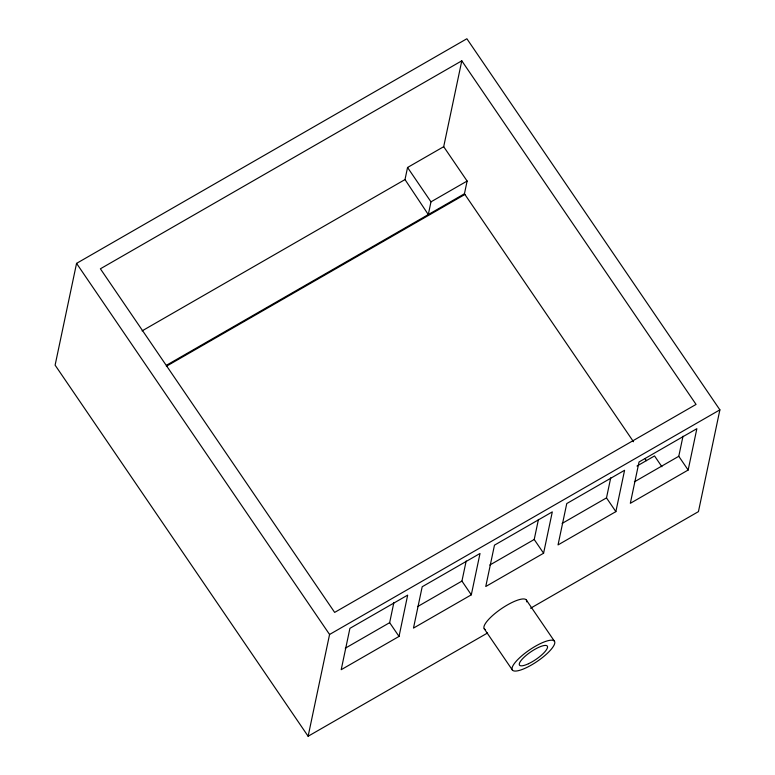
<?xml version="1.0" encoding="UTF-8"?>
<svg xmlns="http://www.w3.org/2000/svg" width="775" height="775" viewBox="0 0 775 775"><rect width="100%" height="100%" fill="white"/><g stroke="black" fill="none" stroke-linecap="round" stroke-linejoin="round"><path stroke-width="1.16" d="M399.028 636.42L407.669 595.113L349.912 628.351L341.203 669.697L399.028 636.42L389.651 622.674L393.855 602.611M530.555 608.239L698.44 511.626L719.888 409.849L466.879 38.75L76.56 263.374L55.112 365.151L308.121 736.25L487.543 632.991M407.553 167.487L430.978 201.849L428.304 214.568L405.005 179.577L407.553 167.487L443.697 146.688L461.793 60.818L100.392 268.799L334.655 612.405L696.057 404.424L461.793 60.818M308.121 736.25L329.569 634.473L76.56 263.374M633.495 441.74L464.438 193.779L467.122 181.05L443.697 146.688M471.307 594.822L480.016 553.476L422.191 586.752L413.482 628.099L471.307 594.822L461.939 581.085L466.172 560.993M543.585 553.224L552.304 511.878L494.479 545.154L485.76 586.51L543.585 553.224L534.217 539.487L538.451 519.405M615.863 511.636L624.582 470.28L566.757 503.556L558.039 544.912L615.863 511.636L606.496 497.889L610.729 477.807M688.152 470.037L696.861 428.682L639.036 461.968L630.327 503.314L688.152 470.037L678.774 456.291L683.007 436.209M142.077 330.896L405.005 179.577M430.978 201.849L467.122 181.05M166.412 365.287L464.438 193.779M166.363 366.275L464.913 194.457M329.569 634.473L719.888 409.849M636.982 466.037L654.536 455.942L661.898 466.734M345.253 648.229L389.651 622.674M417.531 606.631L461.939 581.085M489.819 565.033L534.217 539.487M562.098 523.435L606.496 497.889M634.376 481.847L678.774 456.291M645.052 458.693L646.418 460.679M526.361 600.053L554.474 641.283A25.488 6.897 -34.3 0 1 526.186 667.769A25.488 6.897 -34.3 0 1 519.55 657.839A25.488 6.897 -34.3 0 1 554.474 641.283M484.22 628.738L512.333 669.978M485.479 629.62A25.488 6.897 -34.3 0 1 501.822 608.414A25.488 6.897 -34.3 0 1 526.661 601.865M528.492 663.72A16.847 4.563 -34.3 0 0 547.353 646.185A16.847 4.563 -34.3 0 0 524.355 656.977A16.847 4.563 -34.3 0 0 528.492 663.72"/></g></svg>
